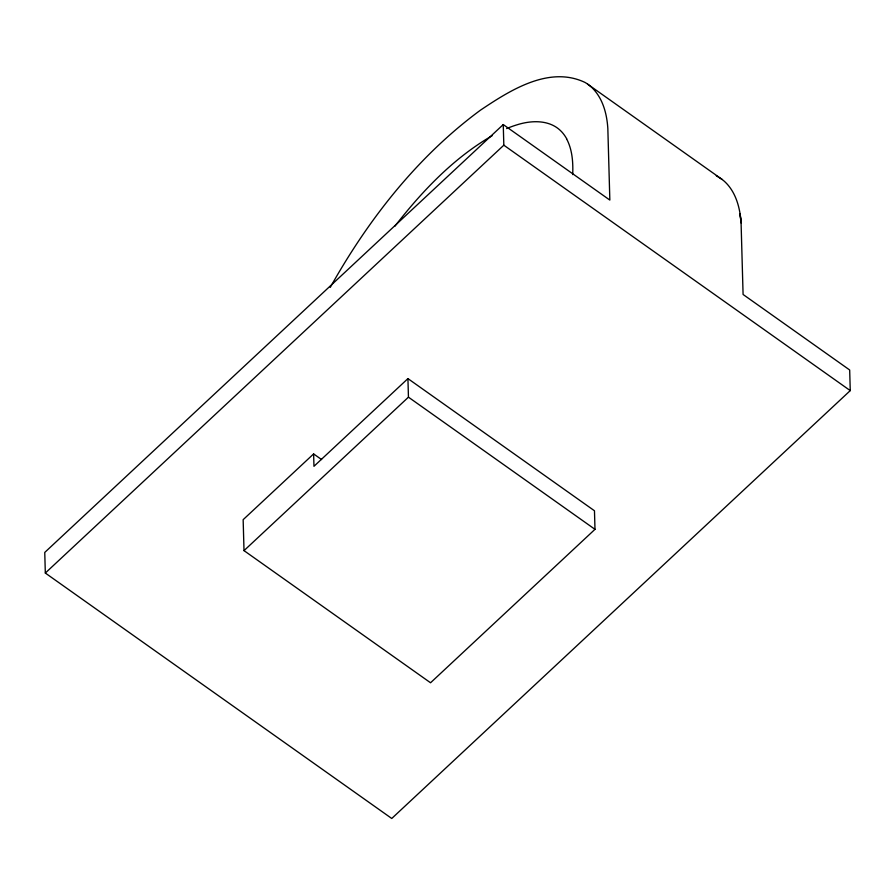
<?xml version="1.0" encoding="UTF-8"?>
<svg xmlns="http://www.w3.org/2000/svg" width="895" height="895" viewBox="0 0 895 895"><rect width="100%" height="100%" fill="white"/><g stroke="black" fill="none" stroke-linecap="round" stroke-linejoin="round"><path stroke-width="1.34" d="M572.699 174.603C573.203 162.498 572.375 149.778 566.613 138.87M330.266 287.396C368.259 219.577 417.495 156.513 480.447 110.174C509.893 90.462 548.971 65.301 585.028 82.441A259.729 102.287 -54.7 0 1 592.389 88.057C602.973 98.696 606.911 113.967 607.839 128.533L609.842 200.077L503.247 124.562L44.75 552.428L45.321 573.046L391.753 818.477L850.25 390.612L849.679 369.993L743.085 294.477L741.082 222.922C740.053 207.025 735.332 189.774 722.254 179.526L587.679 84.175M394.773 226.323C422.037 191.273 453.385 158.147 492.138 135.738M45.321 573.046L503.829 145.191L503.247 124.562M313.619 453.922L243.149 519.682L244.011 550.626L430.551 682.773L594.985 529.325L594.47 510.765L407.93 378.607L313.966 466.295L313.619 453.922L321.585 459.56M244.011 550.626L408.444 397.167L407.93 378.607M716.28 175.744L722.254 179.526M503.829 145.191L850.25 390.612M408.444 397.167L594.985 529.325M741.082 222.922L740.053 213.681L740.915 221.3M566.68 138.781A197.974 77.999 -54.6 0 0 561.456 131.576C550.101 119.572 531.753 120.154 517.12 124.785A187.939 74.028 -54.7 0 0 506.615 128.589"/></g></svg>
